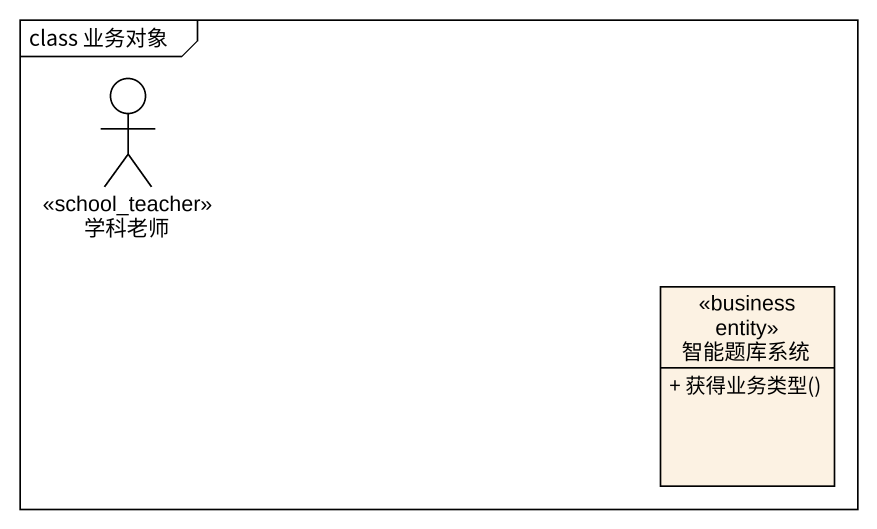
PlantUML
@startuml
mainframe class 业务对象
allowmixing
hide circle
hide empty members
skinparam classAttributeIconSize 0
actor 学科老师 <<school_teacher>>
class 智能题库系统 <<business entity>> {
  + 获得业务类型()
}
@enduml
